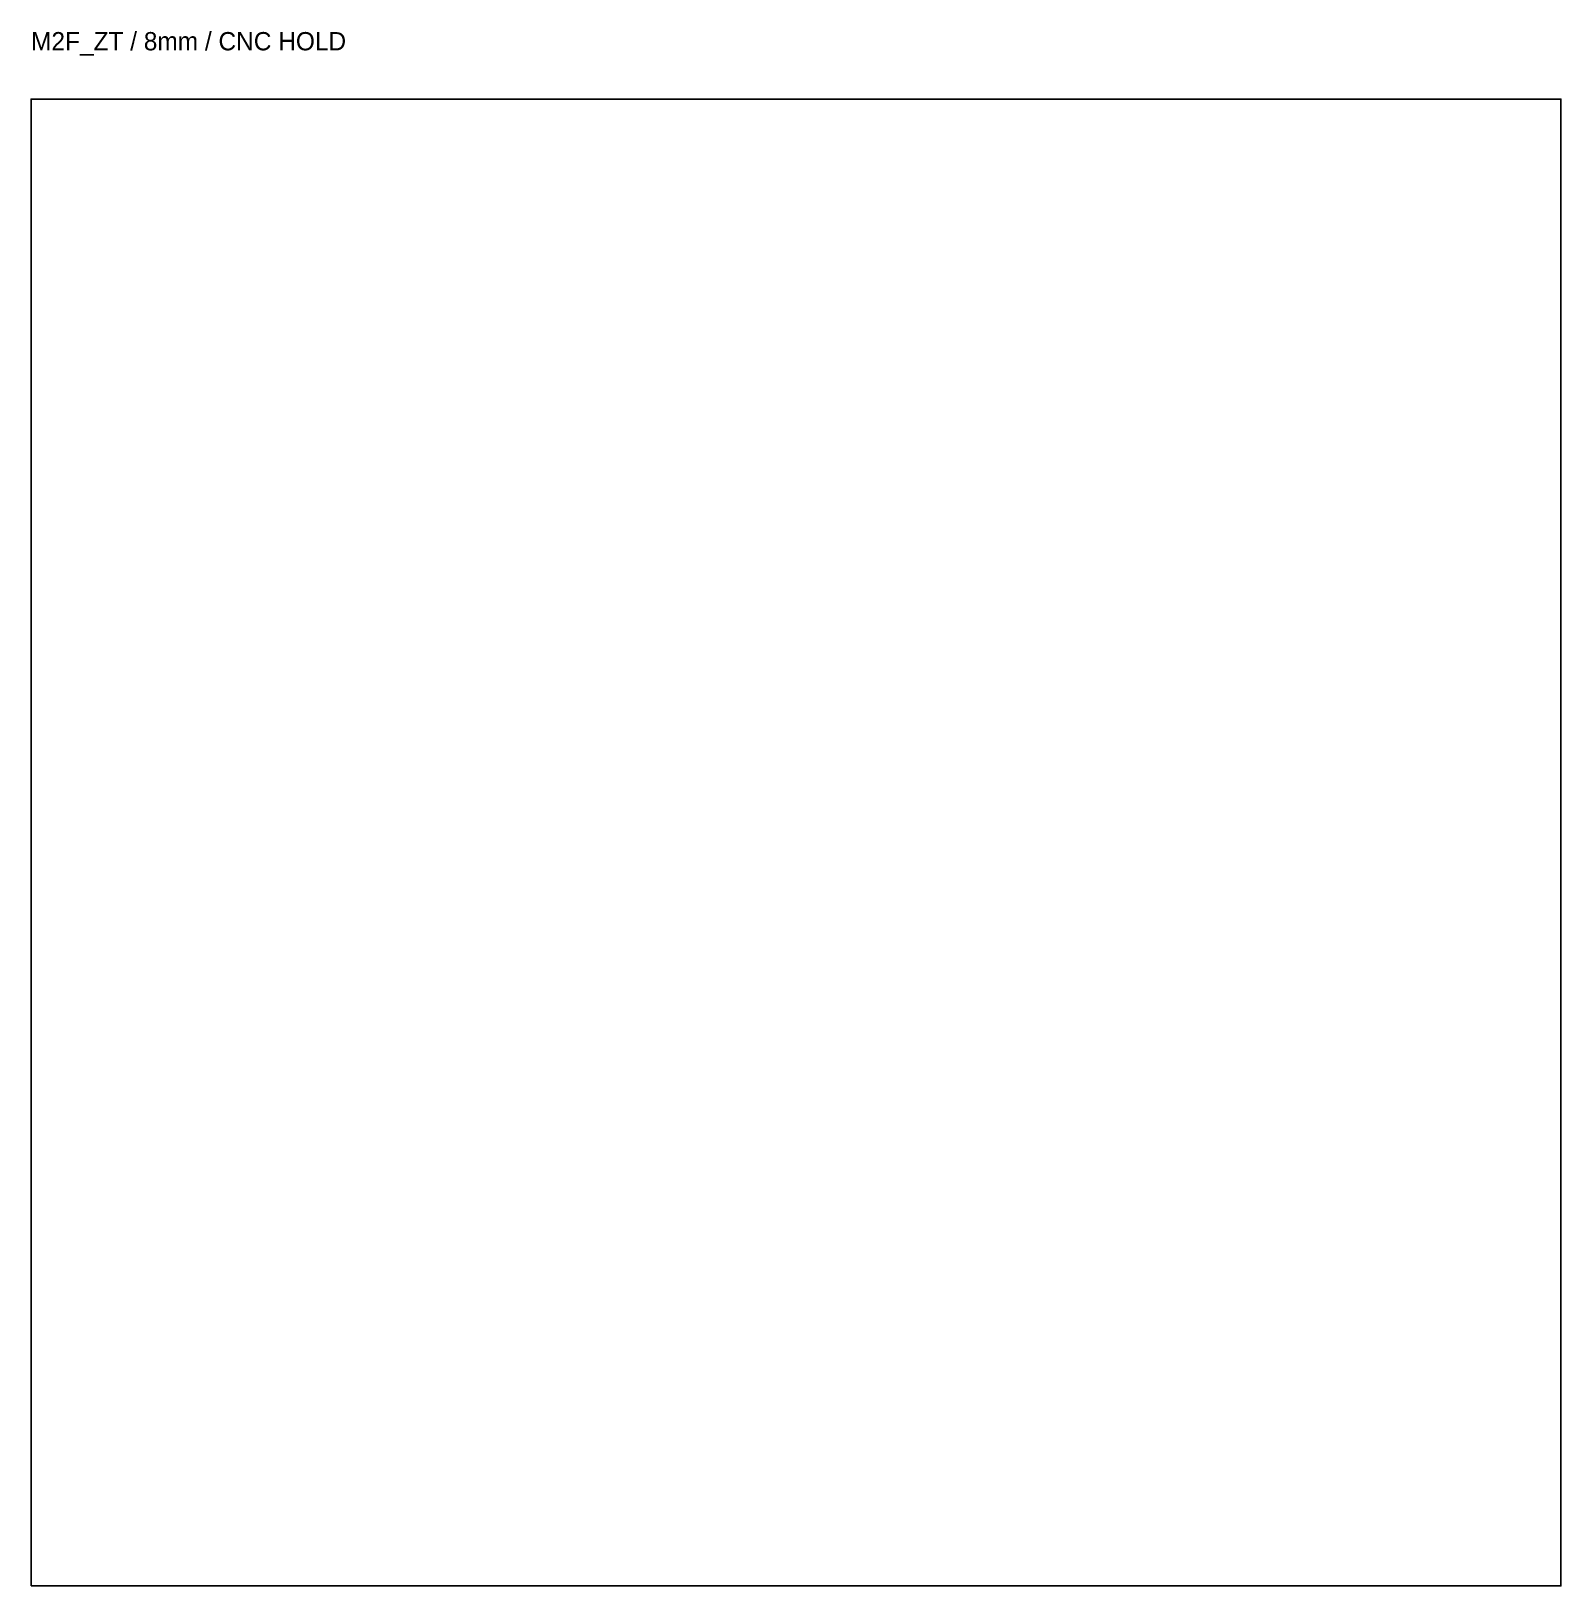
# Model space of a CAD drawing. Header units: millimetres. Extents: x 0 to 251, y 0 to 255.
import ezdxf

# ---------------------------------------------------------------- set-up
doc = ezdxf.new("R2010")
doc.units = ezdxf.units.MM
doc.layers.add('CUT_OUTER', color=7, linetype='Continuous')
doc.layers.add('INFO_NO_CUT', color=8, linetype='Continuous')

msp = doc.modelspace()

# ---------------------------------------------------------------- linework, layer by layer
at = {"layer": 'CUT_OUTER'}
msp.add_lwpolyline([(0, 0), (251.1, 0), (251.1, 244), (0, 244)], close=True, dxfattribs=at)

# ---------------------------------------------------------------- texts
at = {"layer": 'INFO_NO_CUT'}
msp.add_text('M2F_ZT / 8mm / CNC HOLD', height=3, dxfattribs=at).set_placement((0, 252))

doc.saveas('drawing.dxf')
